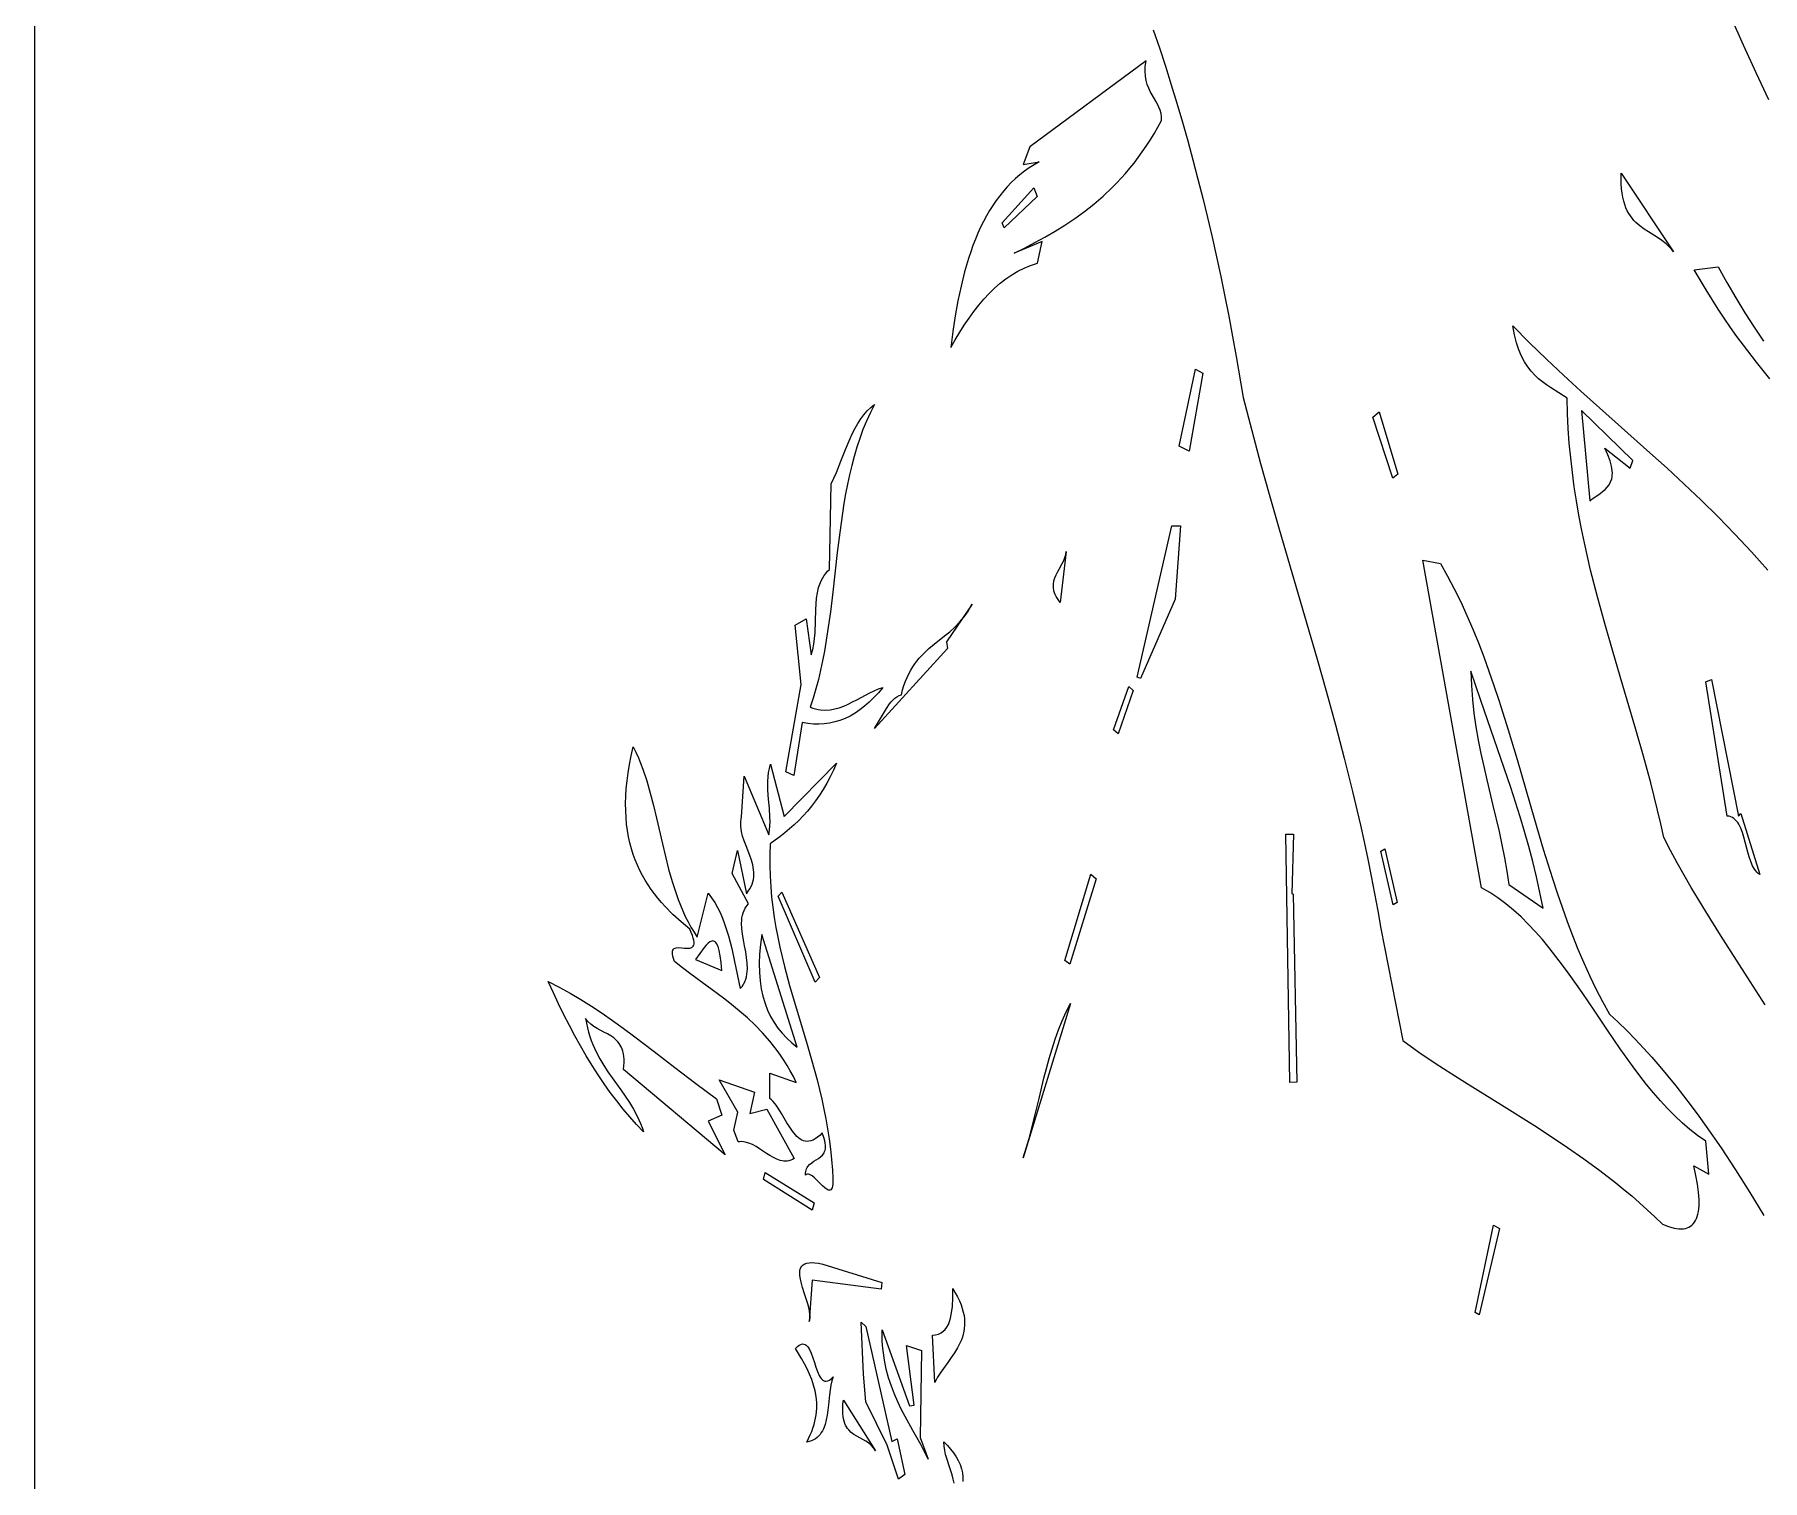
# Model space of a CAD drawing. Header units: metres. Extents: x 0 to 50, y -0.1 to 49.9.
# Drawn here: x 0 to 16.39, y 18.32 to 32.04 of the extents above; entities that cross this region are included whole.
import ezdxf

# ---------------------------------------------------------------- set-up
doc = ezdxf.new("R2010")
doc.units = ezdxf.units.M

msp = doc.modelspace()

# ---------------------------------------------------------------- linework, layer by layer
for points in [[(0, 46.940733), (0, 2.940733)], [(16.448924, 31.425231), (16.328131, 31.682312), (16.209457, 31.94281), (16.092449, 32.205995)], [(10.609984, 32.089771), (10.668585, 31.917286), (10.725545, 31.743481), (10.780883, 31.568371), (10.834621, 31.391971), (10.886777, 31.214296), (10.937374, 31.035363), (10.986431, 30.855186), (11.033969, 30.67378), (11.080009, 30.491162), (11.12457, 30.307345), (11.167674, 30.122347), (11.20934, 29.936181), (11.249589, 29.748863), (11.288442, 29.560409), (11.32592, 29.370834), (11.362042, 29.180153), (11.396829, 28.988381), (11.462479, 28.601627), (11.462479, 28.601627), (11.543715, 28.286556), (11.628182, 27.973661), (11.715196, 27.662483), (11.804074, 27.35256), (11.984691, 26.73463), (12.164565, 26.116181), (12.252515, 25.805608), (12.33823, 25.493521), (12.421026, 25.179457), (12.50022, 24.862956), (12.575128, 24.543556), (12.610761, 24.382625), (12.645067, 24.220796), (12.67796, 24.058011), (12.709355, 23.894213), (12.739165, 23.729345), (12.767307, 23.563347), (12.97562, 22.49751), (12.97562, 22.49751), (13.129743, 22.389706), (13.285025, 22.285512), (13.441216, 22.184123), (13.598067, 22.084734), (13.912755, 21.888733), (14.227096, 21.691066), (14.383514, 21.589594), (14.539098, 21.48529), (14.693599, 21.377348), (14.846768, 21.264962), (14.998356, 21.147328), (15.07348, 21.08629), (15.148114, 21.023639), (15.222229, 20.959272), (15.295793, 20.89309), (15.368775, 20.824992), (15.441144, 20.754877), (15.441144, 20.754877), (15.497708, 20.732932), (15.549319, 20.718524), (15.573258, 20.714148), (15.595949, 20.711658), (15.617389, 20.711054), (15.637573, 20.712337), (15.656499, 20.715509), (15.674164, 20.720568), (15.690563, 20.727517), (15.705694, 20.736355), (15.719554, 20.747084), (15.732138, 20.759704), (15.743444, 20.774215), (15.753469, 20.790619), (15.762208, 20.808915), (15.769659, 20.829105), (15.775818, 20.851189), (15.780683, 20.875168), (15.784249, 20.901042), (15.786513, 20.928812), (15.787123, 20.990043), (15.782487, 21.058865), (15.772577, 21.135283), (15.757368, 21.219303), (15.736832, 21.31093), (15.878258, 21.230247), (15.849883, 21.543478), (15.849883, 21.543478), (15.773319, 21.596431), (15.698883, 21.654165), (15.626428, 21.716344), (15.555806, 21.782633), (15.486871, 21.852699), (15.419473, 21.926205), (15.353465, 22.002819), (15.288701, 22.082205), (15.225032, 22.164027), (15.16231, 22.247953), (15.039119, 22.420773), (14.917947, 22.597988), (14.797613, 22.77692), (14.676936, 22.954892), (14.554735, 23.129226), (14.492693, 23.214193), (14.429828, 23.297246), (14.365992, 23.378051), (14.301036, 23.456273), (14.234814, 23.531578), (14.167177, 23.603631), (14.097979, 23.672097), (14.027071, 23.736642), (13.954305, 23.79693), (13.879535, 23.852628), (13.802612, 23.903401), (13.723389, 23.948913), (13.167852, 27.056791)], [(8.690287, 29.073484), (8.690287, 29.073484), (8.731883, 29.147617), (8.774425, 29.219262), (8.817987, 29.288263), (8.862644, 29.354465), (8.90847, 29.417713), (8.955539, 29.477852), (9.003926, 29.534728), (9.053706, 29.588184), (9.104953, 29.638067), (9.157741, 29.68422), (9.212144, 29.72649), (9.268238, 29.764721), (9.326097, 29.798758), (9.385794, 29.828446), (9.447405, 29.853631), (9.511004, 29.874156), (9.557971, 30.080053), (9.292345, 29.969685), (9.292345, 29.969685), (9.389916, 30.019054), (9.486921, 30.069939), (9.583188, 30.122852), (9.678546, 30.178309), (9.772822, 30.236822), (9.865845, 30.298904), (9.957443, 30.36507), (10.047443, 30.435833), (10.135675, 30.511706), (10.221965, 30.593203), (10.264329, 30.636221), (10.306143, 30.680837), (10.347386, 30.727116), (10.388036, 30.775122), (10.428072, 30.824919), (10.467472, 30.876572), (10.506216, 30.930144), (10.54428, 30.9857), (10.581645, 31.043303), (10.618288, 31.103019), (10.654188, 31.164911), (10.689323, 31.229043), (10.689323, 31.229043), (10.689202, 31.263888), (10.684412, 31.296452), (10.675694, 31.32724), (10.663787, 31.356755), (10.649432, 31.385501), (10.633368, 31.413982), (10.599074, 31.472166), (10.582324, 31.502876), (10.566826, 31.535337), (10.553319, 31.570052), (10.542543, 31.607526), (10.535239, 31.648262), (10.532146, 31.692764), (10.534005, 31.741537), (10.541555, 31.795083), (9.439973, 30.977584), (9.376167, 30.810571), (9.528244, 30.836122), (9.528244, 30.836122), (9.479826, 30.808854), (9.433181, 30.779409), (9.388275, 30.747824), (9.345076, 30.714139), (9.303549, 30.678391), (9.26366, 30.640619), (9.225374, 30.600862), (9.188659, 30.559156), (9.153481, 30.515541), (9.119804, 30.470056), (9.087596, 30.422737), (9.056822, 30.373624), (9.027449, 30.322755), (8.999442, 30.270168), (8.972767, 30.215901), (8.947391, 30.159993), (8.92328, 30.102482), (8.9004, 30.043407), (8.878716, 29.982804), (8.858195, 29.920714), (8.820506, 29.792221), (8.78706, 29.658235), (8.757587, 29.519062), (8.731815, 29.375009), (8.709472, 29.22638), (8.690287, 29.073484)], [(15.049382, 30.72908), (15.543652, 29.981472), (15.543652, 29.981472), (15.527371, 30.003439), (15.510137, 30.023693), (15.49205, 30.042416), (15.47321, 30.059788), (15.433677, 30.091196), (15.392344, 30.119362), (15.307502, 30.171727), (15.265606, 30.198811), (15.225135, 30.228417), (15.186894, 30.261988), (15.168862, 30.28071), (15.15169, 30.300964), (15.135478, 30.322931), (15.120329, 30.346789), (15.106341, 30.372719), (15.093617, 30.400902), (15.082256, 30.431518), (15.07236, 30.464746), (15.064029, 30.500768), (15.057365, 30.539763), (15.052467, 30.581911), (15.049437, 30.627394), (15.048375, 30.67639), (15.049382, 30.72908)], [(9.507967, 30.50767), (9.194903, 30.211999), (9.176206, 30.257635), (9.47608, 30.588515), (9.507967, 30.50767)], [(16.45848, 28.779135), (16.331485, 28.935366), (16.207143, 29.097223), (16.146046, 29.180434), (16.085707, 29.265258), (16.026158, 29.351763), (15.967431, 29.44002), (15.909557, 29.530097), (15.852567, 29.622062), (15.796494, 29.715985), (15.741369, 29.811934), (15.966619, 29.839709), (15.966619, 29.839709), (16.050057, 29.690499), (16.134846, 29.54556), (16.220964, 29.40482), (16.30839, 29.268205), (16.3971, 29.135642)], [(16.413591, 22.836511), (16.27254, 23.057693), (15.989513, 23.499543), (15.84981, 23.723255), (15.712829, 23.950853), (15.645715, 24.066585), (15.579707, 24.183859), (15.514948, 24.302866), (15.451579, 24.423795), (15.451579, 24.423795), (15.423362, 24.555178), (15.393487, 24.685506), (15.362116, 24.814877), (15.329414, 24.94339), (15.260667, 25.198236), (15.188551, 25.450833), (15.039432, 25.952433), (14.96504, 26.203012), (14.892498, 26.454496), (14.823113, 26.707673), (14.75819, 26.963331), (14.727809, 27.092337), (14.699033, 27.222259), (14.672025, 27.353195), (14.646948, 27.485245), (14.623965, 27.618506), (14.60324, 27.753077), (14.584935, 27.889057), (14.569214, 28.026544), (14.55624, 28.165638), (14.546175, 28.306435), (14.539184, 28.449036), (14.535429, 28.593538), (14.535429, 28.593538), (14.456882, 28.644293), (14.378145, 28.693956), (14.33936, 28.720114), (14.301314, 28.748082), (14.264267, 28.778557), (14.228482, 28.812231), (14.194221, 28.849801), (14.161746, 28.89196), (14.131318, 28.939404), (14.1032, 28.992827), (14.077654, 29.052923), (14.05494, 29.120388), (14.035322, 29.195916), (14.019061, 29.280203), (14.019061, 29.280203), (14.17813, 29.119551), (14.338823, 28.963555), (14.500837, 28.811342), (14.663869, 28.662038), (14.991771, 28.368665), (15.320103, 28.076453), (15.483673, 27.928598), (15.64644, 27.778414), (15.808103, 27.625028), (15.968356, 27.467566), (16.126898, 27.305154), (16.283424, 27.136921), (16.360837, 27.050348), (16.437633, 26.961993)], [(11.07889, 28.832844), (10.950625, 28.091734), (10.854787, 28.140208), (11.011355, 28.868026), (11.07889, 28.832844)], [(7.966653, 28.535032), (7.966653, 28.535032), (7.926929, 28.456917), (7.890449, 28.377056), (7.857019, 28.295549), (7.82645, 28.212496), (7.798551, 28.127994), (7.773132, 28.042143), (7.750001, 27.955043), (7.728967, 27.866792), (7.709841, 27.77749), (7.692431, 27.687235), (7.676546, 27.596126), (7.661996, 27.504263), (7.636138, 27.318671), (7.613329, 27.13125), (7.570758, 26.754095), (7.547943, 26.565946), (7.522075, 26.37914), (7.491626, 26.194469), (7.474208, 26.103182), (7.455072, 26.012726), (7.434028, 25.9232), (7.410886, 25.834703), (7.385454, 25.747335), (7.357542, 25.661194), (7.357542, 25.661194), (7.382239, 25.6524), (7.406558, 25.645441), (7.430514, 25.640229), (7.454126, 25.636676), (7.500383, 25.634187), (7.545465, 25.637266), (7.589509, 25.6452), (7.632653, 25.65728), (7.675032, 25.672794), (7.716784, 25.691032), (7.758044, 25.711284), (7.798951, 25.732839), (7.880249, 25.777014), (7.920913, 25.798214), (7.961771, 25.817874), (8.002958, 25.835283), (8.044612, 25.849732), (8.044612, 25.849732), (8.002808, 25.799008), (7.960166, 25.752254), (7.916695, 25.709473), (7.872406, 25.670667), (7.827309, 25.635839), (7.781415, 25.604992), (7.734734, 25.578127), (7.687276, 25.555248), (7.639051, 25.536357), (7.59007, 25.521456), (7.540342, 25.510547), (7.489879, 25.503635), (7.43869, 25.50072), (7.386785, 25.501806), (7.334176, 25.506894), (7.280872, 25.515988), (7.20058, 25.014594), (7.125992, 25.048726), (7.271207, 25.878526), (7.212607, 26.439161), (7.316922, 26.499651), (7.364828, 26.158415), (7.364828, 26.158415), (7.379878, 26.208315), (7.390549, 26.2601), (7.397659, 26.313389), (7.402028, 26.367802), (7.405823, 26.478476), (7.408491, 26.589077), (7.411452, 26.643399), (7.41659, 26.69656), (7.424725, 26.74818), (7.436677, 26.797879), (7.453266, 26.845275), (7.463556, 26.86799), (7.475312, 26.889988), (7.488637, 26.911219), (7.503633, 26.931637), (7.520403, 26.951194), (7.53905, 26.969842), (7.55678, 27.781257), (7.55678, 27.781257), (7.581161, 27.834464), (7.604394, 27.888515), (7.648546, 27.997727), (7.691483, 28.106054), (7.735455, 28.210657), (7.758531, 28.260674), (7.782709, 28.308696), (7.80827, 28.354366), (7.835494, 28.397331), (7.864664, 28.437235), (7.896059, 28.473723), (7.929962, 28.50644), (7.966653, 28.535032)], [(12.75269, 28.462936), (12.928173, 27.874305), (12.881415, 27.835381), (12.693083, 28.414999), (12.75269, 28.462936)], [(14.672517, 28.47823), (14.749668, 27.618749), (14.749668, 27.618749), (14.772754, 27.63739), (14.797204, 27.655054), (14.847408, 27.689748), (14.871768, 27.707924), (14.894704, 27.727417), (14.915519, 27.7488), (14.933516, 27.772646), (14.947998, 27.799529), (14.958269, 27.830021), (14.961607, 27.8468), (14.96363, 27.864697), (14.964252, 27.883782), (14.963386, 27.904128), (14.956839, 27.948889), (14.943292, 27.999552), (14.922048, 28.056691), (14.89241, 28.120879), (15.132439, 27.929699), (15.15892, 28.002615), (14.672517, 28.47823)], [(10.868222, 27.381589), (10.817247, 26.68729), (10.488461, 25.934607), (10.455975, 25.947115), (10.786393, 27.381589), (10.868222, 27.381589)], [(9.785561, 27.140375), (9.728562, 26.655193), (9.728562, 26.655193), (9.700539, 26.694023), (9.689694, 26.712588), (9.680815, 26.730624), (9.673793, 26.748161), (9.668516, 26.765229), (9.662765, 26.798073), (9.662685, 26.829392), (9.667401, 26.85942), (9.676036, 26.888392), (9.687714, 26.916543), (9.70156, 26.944108), (9.716696, 26.971322), (9.747337, 27.025634), (9.76109, 27.053202), (9.772629, 27.081358), (9.781078, 27.110338), (9.785561, 27.140375)], [(13.167852, 27.056791), (13.333303, 27.025095), (13.333303, 27.025095), (13.400708, 26.906302), (13.46489, 26.784545), (13.526058, 26.660024), (13.584425, 26.532939), (13.640201, 26.403492), (13.693596, 26.271885), (13.744822, 26.138318), (13.79409, 26.002992), (13.84161, 25.866109), (13.887593, 25.727869), (13.975792, 25.448125), (14.060372, 25.165369), (14.143022, 24.881209), (14.225427, 24.597255), (14.309275, 24.315115), (14.396251, 24.036398), (14.441439, 23.898826), (14.488042, 23.762713), (14.53627, 23.628261), (14.586335, 23.495669), (14.638447, 23.365141), (14.692817, 23.236876), (14.749655, 23.111075), (14.809173, 22.98794), (14.871582, 22.867673), (14.937092, 22.750473), (14.937092, 22.750473), (15.019677, 22.672678), (15.100997, 22.592612), (15.181098, 22.510342), (15.260026, 22.425936), (15.337829, 22.339461), (15.414553, 22.250983), (15.490244, 22.160571), (15.564949, 22.06829), (15.638715, 21.974208), (15.711589, 21.878392), (15.783617, 21.780909), (15.854846, 21.681826), (15.995094, 21.47913), (16.132704, 21.27084), (16.268052, 21.057493), (16.40151, 20.839625)], [(8.892367, 26.639775), (8.649243, 26.281909), (8.657536, 26.21957), (7.967771, 25.458823), (7.967771, 25.458823), (7.996314, 25.505486), (8.023749, 25.554342), (8.05108, 25.603365), (8.079308, 25.650526), (8.109436, 25.693798), (8.125527, 25.713342), (8.142468, 25.731153), (8.160386, 25.746978), (8.179405, 25.760564), (8.199651, 25.771657), (8.22125, 25.780004), (8.22125, 25.780004), (8.232646, 25.825186), (8.245501, 25.867592), (8.259729, 25.907382), (8.275248, 25.944716), (8.291973, 25.979753), (8.30982, 26.012652), (8.328705, 26.043572), (8.348544, 26.072673), (8.369253, 26.100115), (8.390748, 26.126056), (8.43576, 26.174076), (8.482907, 26.218007), (8.531516, 26.259124), (8.630434, 26.338018), (8.679398, 26.378345), (8.727135, 26.420958), (8.772972, 26.467133), (8.816239, 26.518144), (8.836697, 26.545861), (8.856261, 26.575266), (8.874846, 26.606518), (8.892367, 26.639775)], [(13.623298, 26.003341), (13.623298, 26.003341), (13.627606, 25.86781), (13.6373, 25.7348), (13.651742, 25.604029), (13.670294, 25.475214), (13.692319, 25.348072), (13.717179, 25.222322), (13.744236, 25.097679), (13.772852, 24.973862), (13.832211, 24.727574), (13.890153, 24.481197), (13.916999, 24.357268), (13.941578, 24.23247), (13.963251, 24.106518), (13.981381, 23.979131), (14.306954, 23.754901), (14.306954, 23.754901), (14.277601, 23.904146), (14.245121, 24.051251), (14.209804, 24.196426), (14.171935, 24.339881), (14.131804, 24.481825), (14.089698, 24.622466), (14.045904, 24.762015), (14.00071, 24.900681), (13.907274, 25.176201), (13.811693, 25.450701), (13.716267, 25.725856), (13.623298, 26.003341)], [(15.904245, 25.924607), (16.160224, 24.627423), (16.181617, 24.652597), (16.361789, 24.074653), (16.361789, 24.074653), (16.34822, 24.084046), (16.335678, 24.095433), (16.324086, 24.108668), (16.313368, 24.123601), (16.29424, 24.15797), (16.277678, 24.197353), (16.263063, 24.240562), (16.249777, 24.28641), (16.224724, 24.381272), (16.21172, 24.427912), (16.197575, 24.472441), (16.181671, 24.513672), (16.163389, 24.550418), (16.153164, 24.566738), (16.142113, 24.581491), (16.130158, 24.594529), (16.117224, 24.605704), (16.103231, 24.614867), (16.088104, 24.62187), (16.071765, 24.626564), (16.054136, 24.6288), (15.850985, 25.901634), (15.904245, 25.924607)], [(10.420267, 25.820896), (10.276099, 25.408492), (10.233784, 25.447025), (10.379149, 25.858401), (10.420267, 25.820896)], [(5.678618, 25.285088), (5.678618, 25.285088), (5.7034, 25.234421), (5.726636, 25.182393), (5.748445, 25.129103), (5.768942, 25.07465), (5.806471, 24.962652), (5.840159, 24.847193), (5.870944, 24.729065), (5.899761, 24.609062), (5.955241, 24.366602), (5.983776, 24.245732), (6.014089, 24.126158), (6.047118, 24.008675), (6.083798, 23.894074), (6.1038, 23.838103), (6.125067, 23.78315), (6.147714, 23.729315), (6.17186, 23.676696), (6.197621, 23.625392), (6.225114, 23.575504), (6.254457, 23.527129), (6.285766, 23.480367), (6.389488, 23.896394), (6.389488, 23.896394), (6.421457, 23.854284), (6.450698, 23.809461), (6.477423, 23.762094), (6.501845, 23.712354), (6.524177, 23.660409), (6.544632, 23.606429), (6.563422, 23.550584), (6.58076, 23.493043), (6.611933, 23.373552), (6.639851, 23.249311), (6.692735, 22.992008), (6.692735, 22.992008), (6.709792, 23.012679), (6.724054, 23.034261), (6.735708, 23.056693), (6.744936, 23.079913), (6.751926, 23.103857), (6.756862, 23.128464), (6.759928, 23.153671), (6.761311, 23.179416), (6.759766, 23.232271), (6.753708, 23.286529), (6.744617, 23.341692), (6.733975, 23.39726), (6.723262, 23.452735), (6.713961, 23.507618), (6.707551, 23.561411), (6.705515, 23.613614), (6.706599, 23.638963), (6.709332, 23.663728), (6.713899, 23.687846), (6.720485, 23.711255), (6.729275, 23.733893), (6.740454, 23.755696), (6.754208, 23.776603), (6.770721, 23.796552), (6.616554, 24.08312), (6.665521, 24.302219), (6.75119, 23.892303), (6.75119, 23.892303), (6.769022, 23.914932), (6.783979, 23.937573), (6.796224, 23.960228), (6.80592, 23.982894), (6.81323, 24.005572), (6.818318, 24.028262), (6.821346, 24.050962), (6.822479, 24.073673), (6.821878, 24.096394), (6.819708, 24.119125), (6.811312, 24.164614), (6.798596, 24.210137), (6.782866, 24.25569), (6.747586, 24.346873), (6.730648, 24.392497), (6.715919, 24.438138), (6.704704, 24.483792), (6.69831, 24.529456), (6.697329, 24.552291), (6.698042, 24.575127), (6.700614, 24.597964), (6.705206, 24.620801), (6.729656, 25.00793), (6.965447, 24.452124), (6.965447, 24.452124), (6.971547, 24.493491), (6.974892, 24.53525), (6.975924, 24.577331), (6.975088, 24.619661), (6.969587, 24.704787), (6.961938, 24.790061), (6.955692, 24.874913), (6.954204, 24.917004), (6.954399, 24.958776), (6.956719, 25.000159), (6.96161, 25.041081), (6.969513, 25.081472), (6.980874, 25.12126), (7.109835, 24.62472), (7.606498, 25.131906), (7.606498, 25.131906), (7.577266, 25.064818), (7.546381, 25.000888), (7.513903, 24.939986), (7.479896, 24.881984), (7.444422, 24.826753), (7.407543, 24.774165), (7.369322, 24.724092), (7.329821, 24.676404), (7.289102, 24.630972), (7.247229, 24.587669), (7.204262, 24.546365), (7.160265, 24.506932), (7.115301, 24.469242), (7.06943, 24.433165), (7.022716, 24.398573), (6.975221, 24.365337), (6.975221, 24.365337), (6.972172, 24.261182), (6.972404, 24.158668), (6.975727, 24.057698), (6.981949, 23.958177), (6.99088, 23.86001), (7.002329, 23.7631), (7.016104, 23.667351), (7.032016, 23.572668), (7.049872, 23.478955), (7.069483, 23.386115), (7.090657, 23.294054), (7.113204, 23.202675), (7.161651, 23.02158), (7.213297, 22.842064), (7.320079, 22.484702), (7.372161, 22.305322), (7.421334, 22.124454), (7.466071, 21.941331), (7.486298, 21.848684), (7.504844, 21.755186), (7.521517, 21.660741), (7.536127, 21.565253), (7.548483, 21.468627), (7.558393, 21.370765), (7.558393, 21.370765), (7.568733, 21.269479), (7.572541, 21.192695), (7.572204, 21.162672), (7.570483, 21.137791), (7.567462, 21.117724), (7.563223, 21.102143), (7.557851, 21.09072), (7.551428, 21.083128), (7.544037, 21.079038), (7.535762, 21.078123), (7.526685, 21.080054), (7.516891, 21.084504), (7.49548, 21.099648), (7.472195, 21.120932), (7.447701, 21.145734), (7.422663, 21.171428), (7.397748, 21.195393), (7.373619, 21.215005), (7.362058, 21.222358), (7.350943, 21.22764), (7.340358, 21.230522), (7.330385, 21.230676), (7.321108, 21.227775), (7.31261, 21.221489), (7.31261, 21.221489), (7.312668, 21.238815), (7.314356, 21.254558), (7.317541, 21.268845), (7.322092, 21.281804), (7.327878, 21.293561), (7.334768, 21.304244), (7.35133, 21.322895), (7.370728, 21.338775), (7.39191, 21.352899), (7.435416, 21.37995), (7.455637, 21.39491), (7.473433, 21.412183), (7.487755, 21.432784), (7.493283, 21.444651), (7.497548, 21.457732), (7.500418, 21.472153), (7.501762, 21.488043), (7.501448, 21.505527), (7.499345, 21.524733), (7.495321, 21.545788), (7.489245, 21.568819), (7.470409, 21.621319), (7.470409, 21.621319), (7.447212, 21.59873), (7.424979, 21.580197), (7.403665, 21.565528), (7.383221, 21.554527), (7.363602, 21.547002), (7.34476, 21.542758), (7.326648, 21.541601), (7.309221, 21.543337), (7.292431, 21.547772), (7.276231, 21.554712), (7.260574, 21.563964), (7.245414, 21.575332), (7.230704, 21.588624), (7.216397, 21.603644), (7.188805, 21.638096), (7.162264, 21.677137), (7.1364, 21.719213), (7.085203, 21.806265), (7.059121, 21.848137), (7.032219, 21.886837), (7.004122, 21.920813), (6.989508, 21.935544), (6.974455, 21.948512), (6.972621, 22.187568), (7.224918, 22.099416), (7.224918, 22.099416), (7.196474, 22.155984), (7.167146, 22.210186), (7.136974, 22.262128), (7.105997, 22.311911), (7.074254, 22.35964), (7.041785, 22.405418), (7.008628, 22.449348), (6.974822, 22.491535), (6.905422, 22.571091), (6.833898, 22.644914), (6.760563, 22.713833), (6.685728, 22.778675), (6.609708, 22.84027), (6.532815, 22.899445), (6.377663, 23.01385), (6.222774, 23.128516), (6.146211, 23.188019), (6.070653, 23.250071), (6.070653, 23.250071), (6.061171, 23.275915), (6.054711, 23.298197), (6.051061, 23.317169), (6.050008, 23.333082), (6.05134, 23.346186), (6.054845, 23.356733), (6.060311, 23.364974), (6.067525, 23.371159), (6.076276, 23.375539), (6.086351, 23.378366), (6.109624, 23.380361), (6.135648, 23.379153), (6.162724, 23.376748), (6.189156, 23.375153), (6.213245, 23.376377), (6.223881, 23.378672), (6.233294, 23.382426), (6.241274, 23.387887), (6.247606, 23.395307), (6.25208, 23.404937), (6.254483, 23.417029), (6.254603, 23.431832), (6.252228, 23.449597), (6.247145, 23.470577), (6.239142, 23.495021), (6.228007, 23.523181), (6.213528, 23.555307), (6.213528, 23.555307), (6.132198, 23.623803), (6.054458, 23.695168), (5.980908, 23.769918), (5.945891, 23.808725), (5.912147, 23.848571), (5.87975, 23.889523), (5.848774, 23.931644), (5.819296, 23.975), (5.791389, 24.019654), (5.765129, 24.065672), (5.74059, 24.113118), (5.717847, 24.162058), (5.696976, 24.212554), (5.67805, 24.264673), (5.661146, 24.318479), (5.646337, 24.374037), (5.633699, 24.43141), (5.623307, 24.490664), (5.615235, 24.551864), (5.609559, 24.615074), (5.606353, 24.680359), (5.605692, 24.747783), (5.607651, 24.817412), (5.612304, 24.889309), (5.619728, 24.963539), (5.629996, 25.040168), (5.643184, 25.119259), (5.659366, 25.200877), (5.678618, 25.285088)], [(11.938816, 24.456501), (11.922925, 23.892954), (11.936301, 23.8886), (11.972135, 22.104074), (11.90635, 22.101119), (11.866589, 24.456376), (11.938816, 24.456501)], [(12.805232, 24.317151), (12.922067, 23.809417), (12.885509, 23.787664), (12.769047, 24.295549), (12.805232, 24.317151)], [(10.070017, 24.034458), (9.818634, 23.221925), (9.772398, 23.258384), (10.016588, 24.076469), (10.070017, 24.034458)], [(7.088492, 23.907083), (7.443195, 23.097167), (7.403961, 23.053009), (7.053248, 23.867418), (7.088492, 23.907083)], [(6.270167, 23.266402), (6.519241, 23.163541), (6.519241, 23.163541), (6.512442, 23.240382), (6.503907, 23.303281), (6.493757, 23.353214), (6.482113, 23.391157), (6.469098, 23.418086), (6.462114, 23.427725), (6.454833, 23.434976), (6.447269, 23.439961), (6.439439, 23.442803), (6.431357, 23.443623), (6.423038, 23.442543), (6.405752, 23.435171), (6.387702, 23.421663), (6.369009, 23.402995), (6.349796, 23.380143), (6.310294, 23.325787), (6.270167, 23.266402)], [(6.898751, 23.50598), (6.898751, 23.50598), (6.885087, 23.409269), (6.876629, 23.317041), (6.87325, 23.229188), (6.874824, 23.1456), (6.881222, 23.066168), (6.892319, 22.990784), (6.907986, 22.919336), (6.928098, 22.851717), (6.952526, 22.787817), (6.981144, 22.727526), (7.013825, 22.670736), (7.050442, 22.617336), (7.090868, 22.567218), (7.134975, 22.520273), (7.182637, 22.47639), (7.233727, 22.435461), (6.898751, 23.50598)], [(6.550973, 21.413157), (5.586607, 22.224432), (5.586607, 22.224432), (5.58975, 22.259177), (5.591007, 22.291343), (5.590473, 22.321062), (5.588245, 22.348464), (5.584417, 22.373682), (5.579085, 22.396846), (5.572346, 22.418089), (5.564294, 22.437541), (5.555027, 22.455334), (5.544638, 22.4716), (5.533225, 22.48647), (5.520882, 22.500075), (5.493793, 22.524018), (5.464135, 22.544479), (5.432675, 22.562512), (5.400179, 22.579166), (5.335142, 22.612548), (5.304132, 22.631378), (5.275149, 22.653037), (5.248959, 22.678575), (5.23715, 22.693128), (5.226327, 22.709046), (5.226327, 22.709046), (5.234447, 22.663511), (5.243958, 22.619869), (5.254779, 22.578009), (5.26683, 22.537817), (5.280031, 22.499182), (5.294299, 22.461991), (5.325718, 22.391491), (5.360441, 22.325419), (5.397822, 22.262874), (5.437216, 22.202958), (5.477976, 22.144772), (5.561013, 22.029992), (5.601998, 21.9716), (5.641766, 21.911342), (5.67967, 21.848317), (5.715067, 21.781627), (5.747308, 21.710372), (5.762044, 21.672752), (5.775749, 21.633654), (5.775749, 21.633654), (5.709855, 21.701968), (5.645457, 21.773359), (5.582505, 21.847762), (5.520944, 21.925108), (5.460723, 22.005331), (5.401789, 22.088363), (5.344089, 22.174137), (5.287571, 22.262586), (5.232181, 22.353642), (5.177867, 22.447239), (5.124577, 22.54331), (5.072258, 22.641786), (5.020857, 22.742601), (4.970321, 22.845687), (4.920598, 22.950978), (4.871636, 23.058406), (4.871636, 23.058406), (4.975697, 23.005759), (5.078726, 22.948971), (5.180822, 22.888444), (5.282084, 22.82458), (5.382609, 22.757782), (5.482497, 22.688452), (5.581846, 22.616994), (5.680754, 22.54381), (5.877641, 22.393873), (6.073948, 22.241862), (6.270461, 22.090999), (6.369042, 22.017005), (6.46797, 21.944505), (6.519522, 21.791689), (6.387809, 21.735113), (6.550973, 21.413157)], [(9.826052, 22.850432), (9.377095, 21.385051), (9.377095, 21.385051), (9.405395, 21.476451), (9.431852, 21.569335), (9.480785, 21.758306), (9.527001, 21.949462), (9.573607, 22.1403), (9.598027, 22.234817), (9.623709, 22.328318), (9.651041, 22.420487), (9.680413, 22.511014), (9.712211, 22.599584), (9.746825, 22.685886), (9.784643, 22.769606), (9.826052, 22.850432)], [(6.491712, 22.125793), (6.828148, 22.007442), (6.783155, 21.806124), (6.944752, 21.84766), (7.205065, 21.380686), (7.205065, 21.380686), (7.188452, 21.370964), (7.171884, 21.363593), (7.155356, 21.358433), (7.138864, 21.355343), (7.122402, 21.354181), (7.105967, 21.354806), (7.089552, 21.357077), (7.073154, 21.360853), (7.040387, 21.372356), (7.007628, 21.388187), (6.974838, 21.407217), (6.941978, 21.428318), (6.875897, 21.472216), (6.842599, 21.492756), (6.809077, 21.510853), (6.775294, 21.525377), (6.741211, 21.535201), (6.724045, 21.537998), (6.706789, 21.539196), (6.68944, 21.538654), (6.671991, 21.536232), (6.632686, 21.647133), (6.670957, 21.818374), (6.491712, 22.125793)], [(7.376439, 20.887729), (6.914877, 21.180308), (6.930651, 21.245494), (7.393169, 20.957471), (7.376439, 20.887729)], [(13.894298, 20.713795), (13.702249, 19.895954), (13.662344, 19.919396), (13.837745, 20.745843), (13.894298, 20.713795)], [(8.030574, 20.140817), (7.375923, 20.223445), (7.347283, 19.832392), (7.347283, 19.832392), (7.352163, 19.848467), (7.354657, 19.866283), (7.354998, 19.885673), (7.35342, 19.906469), (7.345436, 19.951604), (7.332568, 20.000345), (7.299639, 20.103264), (7.283306, 20.154753), (7.269545, 20.204469), (7.26022, 20.251067), (7.257803, 20.272777), (7.257195, 20.293203), (7.258628, 20.312177), (7.262335, 20.329532), (7.268549, 20.345099), (7.277503, 20.35871), (7.28943, 20.370196), (7.304563, 20.379391), (7.323134, 20.386126), (7.345378, 20.390232), (7.371527, 20.391542), (7.401814, 20.389888), (7.436472, 20.385101), (7.475733, 20.377014), (8.036273, 20.202167), (8.030574, 20.140817)], [(8.708073, 20.14677), (8.708073, 20.14677), (8.732738, 20.105819), (8.754047, 20.06635), (8.772141, 20.028299), (8.787164, 19.991601), (8.799256, 19.956193), (8.808561, 19.922012), (8.815221, 19.888993), (8.819378, 19.857072), (8.821173, 19.826186), (8.82075, 19.796272), (8.81825, 19.767264), (8.813816, 19.7391), (8.80759, 19.711716), (8.799714, 19.685048), (8.790331, 19.659032), (8.779581, 19.633604), (8.754555, 19.584259), (8.725773, 19.536502), (8.694374, 19.489823), (8.661494, 19.443711), (8.595844, 19.35115), (8.565349, 19.303681), (8.537924, 19.254737), (8.515066, 19.7014), (8.515066, 19.7014), (8.545724, 19.705029), (8.573116, 19.712705), (8.597411, 19.724253), (8.618778, 19.739498), (8.637384, 19.758262), (8.653399, 19.780372), (8.666991, 19.805651), (8.678328, 19.833922), (8.687579, 19.865012), (8.694912, 19.898743), (8.700496, 19.934941), (8.704499, 19.973429), (8.708437, 20.056573), (8.708073, 20.14677)], [(7.840374, 19.827742), (7.88372, 19.785849), (8.132107, 18.693244), (8.180758, 18.7202), (8.253451, 18.379816), (8.194957, 18.335834), (8.08789, 18.6592), (7.88331, 19.069435), (7.861094, 19.331859), (7.840374, 19.827742)], [(8.038613, 19.754946), (8.298726, 19.031454), (8.342129, 19.03756), (8.269563, 19.604464), (8.411762, 19.557806), (8.400173, 18.732338), (8.474755, 18.527472), (8.474755, 18.527472), (8.440233, 18.596494), (8.404239, 18.664234), (8.329924, 18.797845), (8.255995, 18.932262), (8.220482, 19.00101), (8.186636, 19.071443), (8.154978, 19.144057), (8.126033, 19.219345), (8.100323, 19.297803), (8.078372, 19.379925), (8.060702, 19.466205), (8.047836, 19.557139), (8.043369, 19.604506), (8.040299, 19.653221), (8.038692, 19.703348), (8.038613, 19.754946)], [(7.218304, 19.577702), (7.218304, 19.577702), (7.236417, 19.59533), (7.253172, 19.607939), (7.268661, 19.615863), (7.282973, 19.619435), (7.296199, 19.618988), (7.308431, 19.614856), (7.319757, 19.607372), (7.330269, 19.59687), (7.340058, 19.583684), (7.349214, 19.568145), (7.365988, 19.531348), (7.381316, 19.489147), (7.395923, 19.44421), (7.410533, 19.399203), (7.42587, 19.356794), (7.442658, 19.319652), (7.451823, 19.30389), (7.461622, 19.290444), (7.472146, 19.279648), (7.483486, 19.271837), (7.495732, 19.267342), (7.508975, 19.266498), (7.523304, 19.269638), (7.538812, 19.277096), (7.555588, 19.289205), (7.573722, 19.306298), (7.573722, 19.306298), (7.561616, 19.269134), (7.55246, 19.228102), (7.545519, 19.183987), (7.540061, 19.137575), (7.530661, 19.040999), (7.525253, 18.992405), (7.518396, 18.944655), (7.509356, 18.898535), (7.497401, 18.854828), (7.481797, 18.814321), (7.472398, 18.795513), (7.461811, 18.777799), (7.449946, 18.761277), (7.436711, 18.746047), (7.422014, 18.732205), (7.405763, 18.71985), (7.387867, 18.709081), (7.368235, 18.699994), (7.346773, 18.69269), (7.323392, 18.687265), (7.323392, 18.687265), (7.341156, 18.721787), (7.356905, 18.755688), (7.370706, 18.788986), (7.382624, 18.821701), (7.392724, 18.853852), (7.401074, 18.885456), (7.407737, 18.916534), (7.41278, 18.947104), (7.418267, 19.006797), (7.41806, 19.064686), (7.412684, 19.120923), (7.402663, 19.175658), (7.388524, 19.229045), (7.37079, 19.281234), (7.349987, 19.332377), (7.32664, 19.382625), (7.301273, 19.43213), (7.274411, 19.481043), (7.218304, 19.577702)], [(7.671246, 19.08753), (7.976504, 18.605777), (7.976504, 18.605777), (7.967287, 18.621312), (7.957171, 18.635405), (7.934599, 18.659831), (7.909489, 18.680184), (7.882543, 18.697592), (7.825946, 18.728088), (7.797699, 18.743432), (7.770421, 18.760345), (7.744813, 18.779955), (7.721577, 18.803391), (7.711068, 18.816896), (7.701414, 18.83178), (7.692704, 18.848185), (7.685026, 18.866252), (7.678466, 18.886121), (7.673114, 18.907934), (7.669055, 18.931832), (7.666379, 18.957956), (7.665172, 18.986446), (7.665522, 19.017445), (7.667518, 19.051092), (7.671246, 19.08753)], [(8.721191, 18.298001), (8.712611, 18.337507), (8.701924, 18.37659), (8.677005, 18.454041), (8.651985, 18.531471), (8.641172, 18.570528), (8.632415, 18.609999), (8.626409, 18.650024), (8.623847, 18.690743), (8.623847, 18.690743), (8.657143, 18.656213), (8.6877, 18.621131), (8.715273, 18.585448), (8.739612, 18.549115), (8.760473, 18.512081), (8.777606, 18.474296), (8.790765, 18.435712), (8.799703, 18.396277), (8.804172, 18.355943), (8.803925, 18.314659)]]:
    msp.add_lwpolyline(points)

doc.saveas('drawing.dxf')
